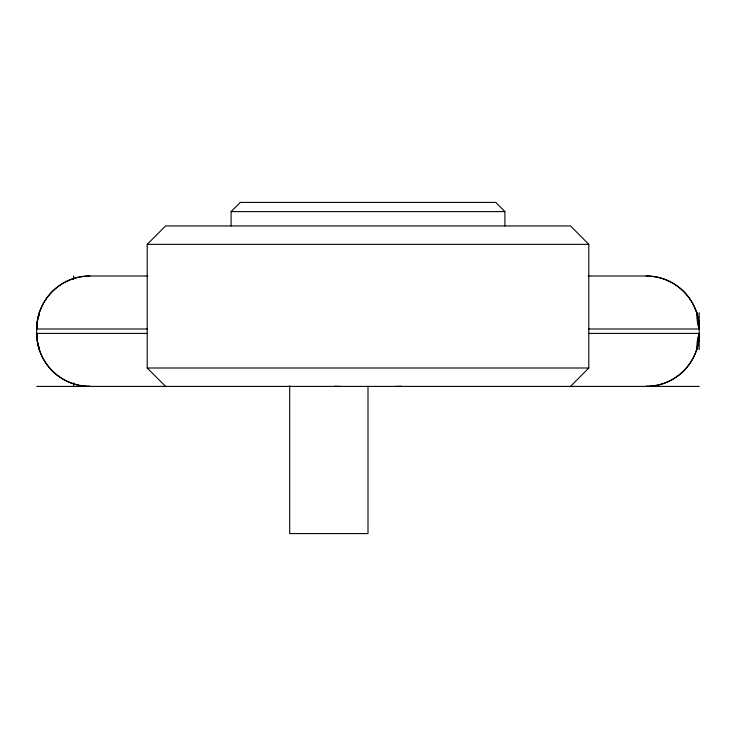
<?xml version="1.0" encoding="UTF-8"?>
<svg xmlns="http://www.w3.org/2000/svg" width="736" height="736" viewBox="0 0 736 736"><rect width="100%" height="100%" fill="white"/><g stroke="black" fill="none" stroke-linecap="round" stroke-linejoin="round"><path stroke-width="1.1" d="M697.774 345.635L697.627 346.214M39.33 312.818C35.742 324.677 35.742 337.723 39.33 349.582M570.51 386.4L588.8 368L588.8 244.352L570.51 225.952L165.6 225.952L147.2 244.352L147.2 368L165.6 386.4M231.104 225.952L231.104 211.6L240.304 202.4L495.77 202.4L504.896 211.6L504.896 225.952M231.104 211.6L504.896 211.6M147.2 244.352L588.8 244.352M147.108 328.992L36.8 328.992A52.992 52.992 0 0 1 89.792 276L147.789 276M588.211 276L646.208 276A52.992 52.992 0 0 1 699.2 328.992L588.892 328.992M147.108 333.408L36.8 333.408A52.992 52.992 0 0 0 89.792 386.4L89.792 386.188M588.892 333.408L699.2 333.408A52.992 52.992 0 0 1 646.208 386.4L646.208 386.188M147.2 368L588.8 368M36.8 386.4L699.2 386.4M697.627 316.186L697.774 316.765M699.2 312.8L699.2 349.6M396.373 386.253L396.373 386.4A52.992 52.33 90 0 0 401.074 386.188M368 386.188L368 533.6L289.69 533.6L289.69 385.701M339.627 386.253L339.627 386.4A52.992 52.33 90 0 1 334.926 386.188M73.6 276L73.6 279.45M73.6 382.95L73.6 386.4M698.611 338.689A18.087 3.846 87.6 0 1 697.746 345.543M697.811 316.554A18.133 3.984 -87.3 0 1 698.795 324.493M697.811 347.87A18.106 1.168 -81.1 0 1 697.857 336.941M697.857 325.459A18.106 1.168 81.1 0 1 697.811 314.53M699.292 333.408A53.112 52.946 90 0 1 646.208 386.345M646.208 276.055A53.112 52.946 -90 0 1 699.292 328.992M89.792 386.345A53.112 52.946 90 0 1 36.708 333.408M36.708 328.992A53.112 52.946 90 0 1 89.792 276.055M39.293 349.462A18.372 0.8 -87.5 0 1 39.072 346.628M39.063 316.121A18.382 0.8 87.5 0 1 39.293 312.91M698.63 337.658A18.133 3.827 87.6 0 1 697.737 345.478M697.829 316.48A18.087 3.984 -87.2 0 1 698.768 323.398"/></g></svg>
